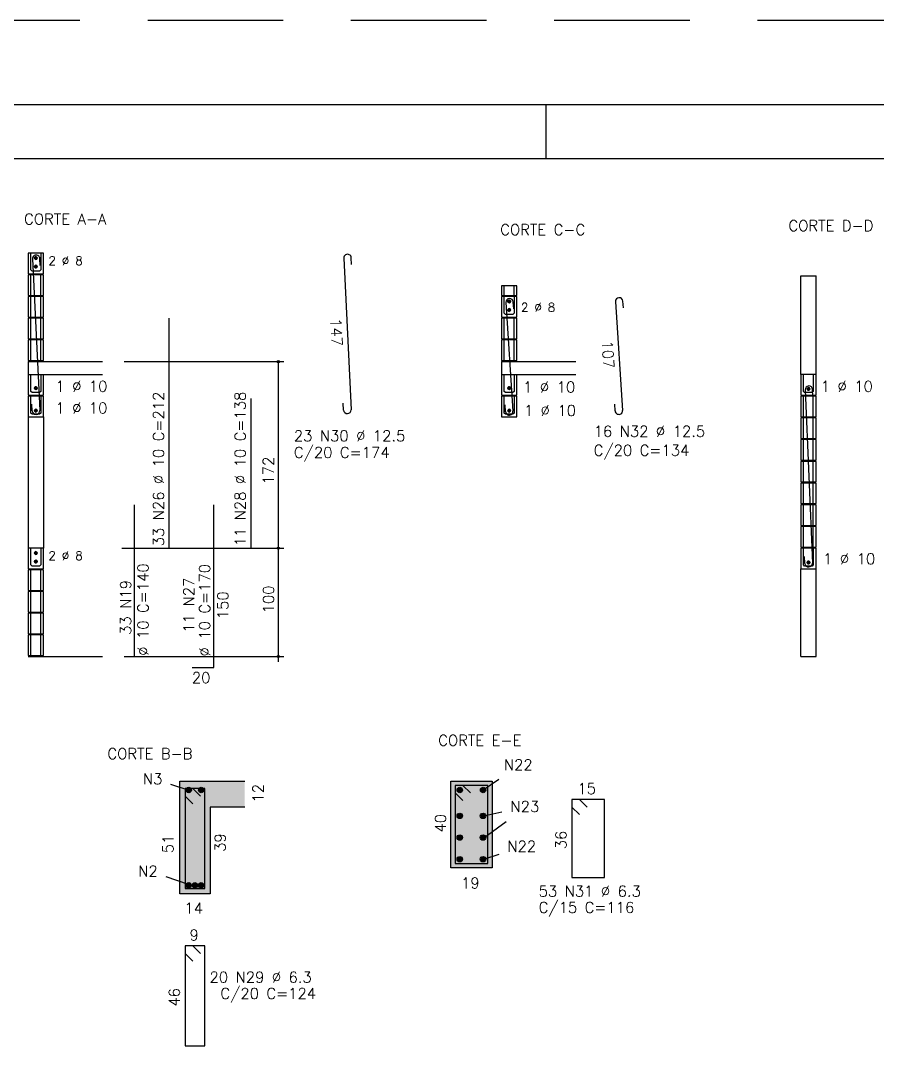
# Model space of a CAD drawing. Extents: x -1 to 122, y -1 to 61.
# Drawn here: x 64.39 to 80.2, y 42.04 to 61.05 of the extents above; entities that cross this region are included whole.
import ezdxf

# ---------------------------------------------------------------- set-up
doc = ezdxf.new("R2010")
doc.units = 0
doc.header["$MEASUREMENT"] = 0
doc.linetypes.add('HIDDEN', pattern=[0.375, 0.25, -0.125])
doc.layers.get('0').update_dxf_attribs({"linetype": 'CONTINUOUS'})
doc.layers.get('Defpoints').update_dxf_attribs({"linetype": 'CONTINUOUS'})
for name, color, linetype in [('ARQ_FOLHA', 7, 'CONTINUOUS'), ('PENA_01', 1, 'CONTINUOUS'), ('PENA_02', 2, 'CONTINUOUS'), ('PENA_03', 3, 'CONTINUOUS'), ('PENA_04', 4, 'CONTINUOUS'), ('PENA_05', 5, 'CONTINUOUS'), ('PENA_10', 253, 'CONTINUOUS')]:
    doc.layers.add(name, color=color, linetype=linetype)
doc.styles.get("Standard").update_dxf_attribs({"font": 'ROMANS.SHX'})

# ---------------------------------------------------------------- blocks, each defined once
blk = doc.blocks.new('FOLHA A1+1 - 1102 X 594')
at = {"layer": 'ARQ_FOLHA', "color": 1}
blk.add_line((-457, 584), (-457, 594), dxfattribs=at)
for points in [[(-1189, 0), (0, 0), (0, 594), (-1189, 594)], [(-1164, 10), (-10, 10), (-10, 584), (-1164, 584)]]:
    blk.add_lwpolyline(points, close=True, dxfattribs=at)
at = {"layer": 'Defpoints', "color": 8, "linetype": 'HIDDEN', "ltscale": 100}
blk.add_lwpolyline([(-1208.5, 609.5), (-1208.5, -15.5), (19.5, -15.5), (19.5, 609.5)], close=True, dxfattribs=at)

msp = doc.modelspace()

# ---------------------------------------------------------------- linework, layer by layer
at = {"layer": 'PENA_01', "linetype": 'Continuous'}
msp.add_line((78.785, 49.322), (79.065, 49.322), dxfattribs=at)
at = {"layer": 'PENA_02', "linetype": 'Continuous'}
for centre, radius in [((69.147, 54.762), 0.02), ((69.147, 54.762), 0.01), ((69.147, 51.322), 0.02), ((69.147, 51.322), 0.01), ((69.147, 49.322), 0.02), ((69.147, 49.322), 0.01)]:
    msp.add_circle(centre, radius, dxfattribs=at)
at = {"layer": 'PENA_03', "linetype": 'Continuous'}
for p, q in [((64.583, 55.982), (64.583, 56.362)), ((64.763, 55.982), (64.763, 56.362)), ((78.785, 54.522), (78.785, 56.342)), ((78.785, 56.342), (79.065, 56.342)), ((79.065, 54.522), (79.065, 56.342)), ((73.315, 55.982), (73.315, 56.162)), ((73.495, 55.982), (73.495, 56.162)), ((64.583, 55.582), (64.583, 55.962)), ((64.763, 55.582), (64.763, 55.962)), ((64.583, 55.182), (64.583, 55.562)), ((64.763, 55.182), (64.763, 55.562)), ((73.315, 55.182), (73.315, 55.562)), ((73.495, 55.182), (73.495, 55.562)), ((64.583, 54.782), (64.583, 55.162)), ((64.763, 54.782), (64.763, 55.162)), ((73.315, 54.782), (73.315, 55.162)), ((73.495, 54.782), (73.495, 55.162)), ((64.533, 54.762), (64.533, 54.142)), ((64.533, 54.762), (65.904, 54.762)), ((66.304, 54.762), (69.247, 54.762)), ((69.147, 49.222), (69.147, 54.762)), ((73.265, 54.762), (73.265, 54.142)), ((73.265, 54.762), (74.636, 54.762)), ((64.533, 54.522), (65.904, 54.522)), ((73.265, 54.522), (74.636, 54.522)), ((78.835, 53.742), (78.835, 54.122)), ((79.015, 53.742), (79.015, 54.122)), ((64.533, 53.742), (64.533, 51.322)), ((64.813, 53.742), (64.813, 51.322)), ((78.835, 53.342), (78.835, 53.722)), ((79.015, 53.342), (79.015, 53.722)), ((78.835, 52.942), (78.835, 53.322)), ((79.015, 52.942), (79.015, 53.322)), ((78.835, 52.542), (78.835, 52.922)), ((79.015, 52.542), (79.015, 52.922)), ((78.835, 52.142), (78.835, 52.522)), ((79.015, 52.142), (79.015, 52.522)), ((78.835, 51.742), (78.835, 52.122)), ((79.015, 51.742), (79.015, 52.122)), ((78.835, 51.342), (78.835, 51.722)), ((79.015, 51.342), (79.015, 51.722)), ((66.262, 51.322), (69.247, 51.322)), ((64.583, 50.542), (64.583, 50.922)), ((64.763, 50.542), (64.763, 50.922)), ((78.785, 49.322), (78.785, 50.942)), ((78.785, 50.942), (79.065, 50.942)), ((79.065, 49.322), (79.065, 50.942)), ((64.583, 50.142), (64.583, 50.522)), ((64.763, 50.142), (64.763, 50.522)), ((64.583, 49.742), (64.583, 50.122)), ((64.763, 49.742), (64.763, 50.122)), ((64.583, 49.342), (64.583, 49.722)), ((64.763, 49.342), (64.763, 49.722)), ((64.533, 49.322), (65.904, 49.322)), ((66.304, 49.322), (69.247, 49.322)), ((67.484, 46.858), (67.166, 46.962)), ((67.328, 44.946), (67.328, 47.026)), ((67.328, 47.026), (68.528, 47.026)), ((72.328, 45.426), (72.328, 47.026)), ((72.328, 47.026), (73.088, 47.026)), ((72.923, 46.863), (73.214, 47.06)), ((73.088, 47.026), (73.088, 45.426)), ((68.528, 46.546), (67.888, 46.546)), ((67.888, 46.546), (67.888, 44.946)), ((72.939, 46.387), (73.266, 46.457)), ((72.936, 45.977), (73.347, 46.277)), ((72.935, 45.584), (73.222, 45.676)), ((67.487, 45.118), (67.077, 45.257)), ((73.088, 45.426), (72.328, 45.426)), ((67.888, 44.946), (67.328, 44.946))]:
    msp.add_line(p, q, dxfattribs=at)
for points in [[(64.533, 56.382), (64.813, 56.382), (64.813, 56.762), (64.533, 56.762), (64.533, 56.382)], [(64.763, 56.762), (64.763, 56.452), (64.743, 56.432), (64.603, 56.432), (64.583, 56.452), (64.583, 56.762)], [(64.698, 56.672), (64.695, 56.682), (64.689, 56.69), (64.68, 56.696), (64.67, 56.697), (64.66, 56.693), (64.652, 56.687), (64.648, 56.677), (64.648, 56.667), (64.652, 56.657), (64.66, 56.65), (64.67, 56.647), (64.68, 56.648), (64.689, 56.653), (64.695, 56.662), (64.698, 56.672)], [(64.698, 56.513), (64.695, 56.523), (64.689, 56.532), (64.68, 56.537), (64.67, 56.538), (64.66, 56.535), (64.652, 56.528), (64.648, 56.518), (64.648, 56.508), (64.652, 56.498), (64.66, 56.491), (64.67, 56.488), (64.68, 56.489), (64.689, 56.495), (64.695, 56.503), (64.698, 56.513)], [(64.533, 55.982), (64.813, 55.982), (64.813, 56.362), (64.533, 56.362), (64.533, 55.982)], [(73.265, 55.982), (73.545, 55.982), (73.545, 56.162), (73.265, 56.162), (73.265, 55.982)], [(64.533, 55.582), (64.813, 55.582), (64.813, 55.962), (64.533, 55.962), (64.533, 55.582)], [(73.265, 55.582), (73.545, 55.582), (73.545, 55.962), (73.265, 55.962), (73.265, 55.582)], [(73.495, 55.962), (73.495, 55.652), (73.475, 55.632), (73.335, 55.632), (73.315, 55.652), (73.315, 55.962)], [(73.429, 55.872), (73.427, 55.882), (73.421, 55.89), (73.412, 55.896), (73.402, 55.897), (73.392, 55.893), (73.384, 55.887), (73.38, 55.877), (73.38, 55.867), (73.384, 55.857), (73.392, 55.85), (73.402, 55.847), (73.412, 55.848), (73.421, 55.853), (73.427, 55.862), (73.429, 55.872)], [(73.429, 55.713), (73.427, 55.723), (73.421, 55.732), (73.412, 55.737), (73.402, 55.738), (73.392, 55.735), (73.384, 55.728), (73.38, 55.718), (73.38, 55.708), (73.384, 55.698), (73.392, 55.691), (73.402, 55.688), (73.412, 55.689), (73.421, 55.695), (73.427, 55.703), (73.429, 55.713)], [(64.533, 55.182), (64.813, 55.182), (64.813, 55.562), (64.533, 55.562), (64.533, 55.182)], [(73.265, 55.182), (73.545, 55.182), (73.545, 55.562), (73.265, 55.562), (73.265, 55.182)], [(64.533, 54.782), (64.813, 54.782), (64.813, 55.162), (64.533, 55.162), (64.533, 54.782)], [(73.265, 54.782), (73.545, 54.782), (73.545, 55.162), (73.265, 55.162), (73.265, 54.782)], [(64.533, 54.142), (64.813, 54.142), (64.813, 54.522)], [(64.763, 54.522), (64.763, 54.212), (64.743, 54.192), (64.603, 54.192), (64.583, 54.212), (64.583, 54.522)], [(73.265, 54.142), (73.545, 54.142), (73.545, 54.522)], [(73.495, 54.522), (73.495, 54.212), (73.475, 54.192), (73.335, 54.192), (73.315, 54.212), (73.315, 54.522)], [(78.785, 54.142), (79.065, 54.142), (79.065, 54.522), (78.785, 54.522), (78.785, 54.142)], [(79.015, 54.522), (79.015, 54.212), (78.995, 54.192), (78.855, 54.192), (78.835, 54.212), (78.835, 54.522)], [(64.698, 54.273), (64.695, 54.283), (64.689, 54.292), (64.68, 54.297), (64.67, 54.298), (64.66, 54.295), (64.652, 54.288), (64.648, 54.278), (64.648, 54.268), (64.652, 54.258), (64.66, 54.251), (64.67, 54.248), (64.68, 54.249), (64.689, 54.255), (64.695, 54.263), (64.698, 54.273)], [(73.429, 54.273), (73.427, 54.283), (73.421, 54.292), (73.412, 54.297), (73.402, 54.298), (73.392, 54.295), (73.384, 54.288), (73.38, 54.278), (73.38, 54.268), (73.384, 54.258), (73.392, 54.251), (73.402, 54.248), (73.412, 54.249), (73.421, 54.255), (73.427, 54.263), (73.429, 54.273)], [(78.952, 54.257), (78.95, 54.267), (78.944, 54.276), (78.935, 54.281), (78.924, 54.282), (78.914, 54.279), (78.907, 54.272), (78.902, 54.262), (78.902, 54.252), (78.907, 54.242), (78.914, 54.235), (78.924, 54.232), (78.935, 54.233), (78.944, 54.239), (78.95, 54.247), (78.952, 54.257)], [(64.533, 53.742), (64.813, 53.742), (64.813, 54.122), (64.533, 54.122), (64.533, 53.742)], [(64.763, 54.122), (64.763, 53.812), (64.743, 53.792), (64.603, 53.792), (64.583, 53.812), (64.583, 54.122)], [(73.265, 53.742), (73.545, 53.742), (73.545, 54.122), (73.265, 54.122), (73.265, 53.742)], [(73.495, 54.122), (73.495, 53.812), (73.475, 53.792), (73.335, 53.792), (73.315, 53.812), (73.315, 54.122)], [(78.785, 53.742), (79.065, 53.742), (79.065, 54.122), (78.785, 54.122), (78.785, 53.742)], [(64.7, 53.857), (64.697, 53.867), (64.691, 53.876), (64.682, 53.881), (64.672, 53.882), (64.662, 53.879), (64.654, 53.872), (64.65, 53.862), (64.65, 53.852), (64.654, 53.842), (64.662, 53.835), (64.672, 53.832), (64.682, 53.833), (64.691, 53.839), (64.697, 53.847), (64.7, 53.857)], [(73.432, 53.857), (73.429, 53.867), (73.423, 53.876), (73.414, 53.881), (73.404, 53.882), (73.394, 53.879), (73.386, 53.872), (73.382, 53.862), (73.382, 53.852), (73.386, 53.842), (73.394, 53.835), (73.404, 53.832), (73.414, 53.833), (73.423, 53.839), (73.429, 53.847), (73.432, 53.857)], [(78.785, 53.342), (79.065, 53.342), (79.065, 53.722), (78.785, 53.722), (78.785, 53.342)], [(78.785, 52.942), (79.065, 52.942), (79.065, 53.322), (78.785, 53.322), (78.785, 52.942)], [(78.785, 52.542), (79.065, 52.542), (79.065, 52.922), (78.785, 52.922), (78.785, 52.542)], [(78.785, 52.142), (79.065, 52.142), (79.065, 52.522), (78.785, 52.522), (78.785, 52.142)], [(78.785, 51.742), (79.065, 51.742), (79.065, 52.122), (78.785, 52.122), (78.785, 51.742)], [(78.785, 51.342), (79.065, 51.342), (79.065, 51.722), (78.785, 51.722), (78.785, 51.342)], [(64.533, 50.942), (64.813, 50.942), (64.813, 51.322), (64.533, 51.322), (64.533, 50.942)], [(64.763, 51.322), (64.763, 51.012), (64.743, 50.992), (64.603, 50.992), (64.583, 51.012), (64.583, 51.322)], [(64.698, 51.232), (64.695, 51.242), (64.689, 51.25), (64.68, 51.256), (64.67, 51.257), (64.66, 51.253), (64.652, 51.247), (64.648, 51.237), (64.648, 51.227), (64.652, 51.217), (64.66, 51.21), (64.67, 51.207), (64.68, 51.208), (64.689, 51.213), (64.695, 51.222), (64.698, 51.232)], [(78.785, 50.942), (79.065, 50.942), (79.065, 51.322), (78.785, 51.322), (78.785, 50.942)], [(79.015, 51.322), (79.015, 51.012), (78.995, 50.992), (78.855, 50.992), (78.835, 51.012), (78.835, 51.322)], [(64.698, 51.073), (64.695, 51.083), (64.689, 51.092), (64.68, 51.097), (64.67, 51.098), (64.66, 51.095), (64.652, 51.088), (64.648, 51.078), (64.648, 51.068), (64.652, 51.058), (64.66, 51.051), (64.67, 51.048), (64.68, 51.049), (64.689, 51.055), (64.695, 51.063), (64.698, 51.073)], [(78.952, 51.057), (78.95, 51.067), (78.944, 51.076), (78.935, 51.081), (78.924, 51.082), (78.914, 51.079), (78.907, 51.072), (78.902, 51.062), (78.902, 51.052), (78.907, 51.042), (78.914, 51.035), (78.924, 51.032), (78.935, 51.033), (78.944, 51.039), (78.95, 51.047), (78.952, 51.057)], [(64.533, 50.542), (64.813, 50.542), (64.813, 50.922), (64.533, 50.922), (64.533, 50.542)], [(64.533, 50.142), (64.813, 50.142), (64.813, 50.522), (64.533, 50.522), (64.533, 50.142)], [(64.533, 49.742), (64.813, 49.742), (64.813, 50.122), (64.533, 50.122), (64.533, 49.742)], [(64.533, 49.342), (64.813, 49.342), (64.813, 49.722), (64.533, 49.722), (64.533, 49.342)]]:
    msp.add_lwpolyline(points, dxfattribs=at)
for centre, radius in [((64.673, 56.672), 0.025), ((64.673, 56.513), 0.025), ((73.404, 55.872), 0.025), ((73.404, 55.713), 0.025), ((64.673, 54.273), 0.025), ((73.404, 54.273), 0.025), ((78.927, 54.257), 0.025), ((64.675, 53.857), 0.025), ((73.407, 53.857), 0.025), ((64.673, 51.232), 0.025), ((64.673, 51.073), 0.025), ((78.927, 51.057), 0.025), ((67.493, 46.86), 0.05), ((67.723, 46.86), 0.05), ((72.493, 46.86), 0.05), ((72.923, 46.86), 0.05), ((72.493, 46.384), 0.05), ((72.922, 46.384), 0.05), ((72.493, 45.984), 0.05), ((72.922, 45.984), 0.05), ((72.493, 45.584), 0.05), ((72.922, 45.584), 0.05), ((67.493, 45.104), 0.05), ((67.607, 45.104), 0.05), ((67.722, 45.104), 0.05)]:
    msp.add_circle(centre, radius, dxfattribs=at)
for points in [[(64.698, 56.672), (64.652, 56.687), (64.648, 56.677)], [(64.698, 56.672), (64.648, 56.677), (64.648, 56.667)], [(64.698, 56.672), (64.648, 56.667), (64.652, 56.657)], [(64.698, 56.672), (64.66, 56.693), (64.649, 56.68)], [(64.698, 56.672), (64.649, 56.68), (64.649, 56.663)], [(64.698, 56.672), (64.649, 56.663), (64.66, 56.65)], [(64.698, 56.672), (64.66, 56.693), (64.652, 56.687)], [(64.698, 56.672), (64.652, 56.657), (64.66, 56.65)], [(64.698, 56.672), (64.67, 56.697), (64.66, 56.693)], [(64.698, 56.672), (64.677, 56.696), (64.66, 56.693)], [(64.698, 56.672), (64.66, 56.65), (64.677, 56.647)], [(64.698, 56.672), (64.66, 56.65), (64.67, 56.647)], [(64.698, 56.672), (64.68, 56.696), (64.67, 56.697)], [(64.698, 56.672), (64.67, 56.647), (64.68, 56.648)], [(64.698, 56.672), (64.692, 56.688), (64.677, 56.696)], [(64.698, 56.672), (64.677, 56.647), (64.692, 56.656)], [(64.698, 56.672), (64.689, 56.69), (64.68, 56.696)], [(64.698, 56.672), (64.68, 56.648), (64.689, 56.653)], [(64.698, 56.672), (64.695, 56.682), (64.689, 56.69)], [(64.698, 56.672), (64.689, 56.653), (64.695, 56.662)], [(64.698, 56.672), (64.692, 56.656), (64.698, 56.672)], [(64.698, 56.672), (64.695, 56.662), (64.698, 56.672)], [(64.698, 56.513), (64.652, 56.528), (64.648, 56.518)], [(64.698, 56.513), (64.648, 56.518), (64.648, 56.508)], [(64.698, 56.513), (64.648, 56.508), (64.652, 56.498)], [(64.698, 56.513), (64.66, 56.535), (64.649, 56.522)], [(64.698, 56.513), (64.649, 56.522), (64.649, 56.505)], [(64.698, 56.513), (64.649, 56.505), (64.66, 56.491)], [(64.698, 56.513), (64.66, 56.535), (64.652, 56.528)], [(64.698, 56.513), (64.652, 56.498), (64.66, 56.491)], [(64.698, 56.513), (64.677, 56.538), (64.66, 56.535)], [(64.698, 56.513), (64.67, 56.538), (64.66, 56.535)], [(64.698, 56.513), (64.66, 56.491), (64.677, 56.488)], [(64.698, 56.513), (64.66, 56.491), (64.67, 56.488)], [(64.698, 56.513), (64.68, 56.537), (64.67, 56.538)], [(64.698, 56.513), (64.67, 56.488), (64.68, 56.489)], [(64.698, 56.513), (64.692, 56.529), (64.677, 56.538)], [(64.698, 56.513), (64.677, 56.488), (64.692, 56.497)], [(64.698, 56.513), (64.689, 56.532), (64.68, 56.537)], [(64.698, 56.513), (64.68, 56.489), (64.689, 56.495)], [(64.698, 56.513), (64.695, 56.523), (64.689, 56.532)], [(64.698, 56.513), (64.689, 56.495), (64.695, 56.503)], [(64.698, 56.513), (64.692, 56.497), (64.698, 56.513)], [(64.698, 56.513), (64.695, 56.503), (64.698, 56.513)], [(73.429, 55.872), (73.392, 55.893), (73.381, 55.88)], [(73.429, 55.872), (73.392, 55.893), (73.384, 55.887)], [(73.429, 55.872), (73.402, 55.897), (73.392, 55.893)], [(73.429, 55.872), (73.409, 55.896), (73.392, 55.893)], [(73.429, 55.872), (73.412, 55.896), (73.402, 55.897)], [(73.429, 55.872), (73.424, 55.888), (73.409, 55.896)], [(73.429, 55.872), (73.421, 55.89), (73.412, 55.896)], [(73.429, 55.872), (73.427, 55.882), (73.421, 55.89)], [(73.429, 55.872), (73.384, 55.887), (73.38, 55.877)], [(73.429, 55.872), (73.38, 55.877), (73.38, 55.867)], [(73.429, 55.872), (73.38, 55.867), (73.384, 55.857)], [(73.429, 55.713), (73.384, 55.728), (73.38, 55.718)], [(73.429, 55.713), (73.38, 55.718), (73.38, 55.708)], [(73.429, 55.713), (73.38, 55.708), (73.384, 55.698)], [(73.429, 55.872), (73.381, 55.88), (73.381, 55.863)], [(73.429, 55.872), (73.381, 55.863), (73.392, 55.85)], [(73.429, 55.713), (73.392, 55.735), (73.381, 55.722)], [(73.429, 55.713), (73.381, 55.722), (73.381, 55.705)], [(73.429, 55.713), (73.381, 55.705), (73.392, 55.691)], [(73.429, 55.872), (73.384, 55.857), (73.392, 55.85)], [(73.429, 55.713), (73.392, 55.735), (73.384, 55.728)], [(73.429, 55.713), (73.384, 55.698), (73.392, 55.691)], [(73.429, 55.872), (73.392, 55.85), (73.409, 55.847)], [(73.429, 55.872), (73.392, 55.85), (73.402, 55.847)], [(73.429, 55.713), (73.409, 55.738), (73.392, 55.735)], [(73.429, 55.713), (73.402, 55.738), (73.392, 55.735)], [(73.429, 55.713), (73.392, 55.691), (73.409, 55.688)], [(73.429, 55.713), (73.392, 55.691), (73.402, 55.688)], [(73.429, 55.872), (73.402, 55.847), (73.412, 55.848)], [(73.429, 55.713), (73.412, 55.737), (73.402, 55.738)], [(73.429, 55.713), (73.402, 55.688), (73.412, 55.689)], [(73.429, 55.872), (73.409, 55.847), (73.424, 55.856)], [(73.429, 55.713), (73.424, 55.729), (73.409, 55.738)], [(73.429, 55.713), (73.409, 55.688), (73.424, 55.697)], [(73.429, 55.872), (73.412, 55.848), (73.421, 55.853)], [(73.429, 55.713), (73.421, 55.732), (73.412, 55.737)], [(73.429, 55.713), (73.412, 55.689), (73.421, 55.695)], [(73.429, 55.872), (73.421, 55.853), (73.427, 55.862)], [(73.429, 55.713), (73.427, 55.723), (73.421, 55.732)], [(73.429, 55.713), (73.421, 55.695), (73.427, 55.703)], [(73.429, 55.872), (73.424, 55.856), (73.429, 55.872)], [(73.429, 55.713), (73.424, 55.697), (73.429, 55.713)], [(73.429, 55.872), (73.427, 55.862), (73.429, 55.872)], [(73.429, 55.713), (73.427, 55.703), (73.429, 55.713)], [(64.698, 54.273), (64.652, 54.288), (64.648, 54.278)], [(64.698, 54.273), (64.648, 54.278), (64.648, 54.268)], [(64.698, 54.273), (64.648, 54.268), (64.652, 54.258)], [(64.698, 54.273), (64.66, 54.295), (64.649, 54.282)], [(64.698, 54.273), (64.649, 54.282), (64.649, 54.265)], [(64.698, 54.273), (64.649, 54.265), (64.66, 54.251)], [(64.698, 54.273), (64.66, 54.295), (64.652, 54.288)], [(64.698, 54.273), (64.652, 54.258), (64.66, 54.251)], [(64.698, 54.273), (64.677, 54.298), (64.66, 54.295)], [(64.698, 54.273), (64.67, 54.298), (64.66, 54.295)], [(64.698, 54.273), (64.66, 54.251), (64.677, 54.248)], [(64.698, 54.273), (64.66, 54.251), (64.67, 54.248)], [(64.698, 54.273), (64.68, 54.297), (64.67, 54.298)], [(64.698, 54.273), (64.67, 54.248), (64.68, 54.249)], [(64.698, 54.273), (64.692, 54.289), (64.677, 54.298)], [(64.698, 54.273), (64.677, 54.248), (64.692, 54.257)], [(64.698, 54.273), (64.689, 54.292), (64.68, 54.297)], [(64.698, 54.273), (64.68, 54.249), (64.689, 54.255)], [(64.698, 54.273), (64.695, 54.283), (64.689, 54.292)], [(64.698, 54.273), (64.689, 54.255), (64.695, 54.263)], [(64.698, 54.273), (64.692, 54.257), (64.698, 54.273)], [(64.698, 54.273), (64.695, 54.263), (64.698, 54.273)], [(73.429, 54.273), (73.384, 54.288), (73.38, 54.278)], [(73.429, 54.273), (73.38, 54.278), (73.38, 54.268)], [(73.429, 54.273), (73.38, 54.268), (73.384, 54.258)], [(73.429, 54.273), (73.392, 54.295), (73.381, 54.282)], [(73.429, 54.273), (73.381, 54.282), (73.381, 54.265)], [(73.429, 54.273), (73.381, 54.265), (73.392, 54.251)], [(73.429, 54.273), (73.392, 54.295), (73.384, 54.288)], [(73.429, 54.273), (73.384, 54.258), (73.392, 54.251)], [(73.429, 54.273), (73.409, 54.298), (73.392, 54.295)], [(73.429, 54.273), (73.402, 54.298), (73.392, 54.295)], [(73.429, 54.273), (73.392, 54.251), (73.409, 54.248)], [(73.429, 54.273), (73.392, 54.251), (73.402, 54.248)], [(73.429, 54.273), (73.412, 54.297), (73.402, 54.298)], [(73.429, 54.273), (73.402, 54.248), (73.412, 54.249)], [(73.429, 54.273), (73.424, 54.289), (73.409, 54.298)], [(73.429, 54.273), (73.409, 54.248), (73.424, 54.257)], [(73.429, 54.273), (73.421, 54.292), (73.412, 54.297)], [(73.429, 54.273), (73.412, 54.249), (73.421, 54.255)], [(73.429, 54.273), (73.427, 54.283), (73.421, 54.292)], [(73.429, 54.273), (73.421, 54.255), (73.427, 54.263)], [(73.429, 54.273), (73.424, 54.257), (73.429, 54.273)], [(73.429, 54.273), (73.427, 54.263), (73.429, 54.273)], [(78.952, 54.257), (78.907, 54.272), (78.902, 54.262)], [(78.952, 54.257), (78.902, 54.262), (78.902, 54.252)], [(78.952, 54.257), (78.902, 54.252), (78.907, 54.242)], [(78.952, 54.257), (78.914, 54.279), (78.903, 54.266)], [(78.952, 54.257), (78.903, 54.266), (78.903, 54.249)], [(78.952, 54.257), (78.903, 54.249), (78.914, 54.235)], [(78.952, 54.257), (78.914, 54.279), (78.907, 54.272)], [(78.952, 54.257), (78.907, 54.242), (78.914, 54.235)], [(78.952, 54.257), (78.931, 54.282), (78.914, 54.279)], [(78.952, 54.257), (78.924, 54.282), (78.914, 54.279)], [(78.952, 54.257), (78.914, 54.235), (78.931, 54.232)], [(78.952, 54.257), (78.914, 54.235), (78.924, 54.232)], [(78.952, 54.257), (78.935, 54.281), (78.924, 54.282)], [(78.952, 54.257), (78.924, 54.232), (78.935, 54.233)], [(78.952, 54.257), (78.946, 54.273), (78.931, 54.282)], [(78.952, 54.257), (78.931, 54.232), (78.946, 54.241)], [(78.952, 54.257), (78.944, 54.276), (78.935, 54.281)], [(78.952, 54.257), (78.935, 54.233), (78.944, 54.239)], [(78.952, 54.257), (78.95, 54.267), (78.944, 54.276)], [(78.952, 54.257), (78.944, 54.239), (78.95, 54.247)], [(78.952, 54.257), (78.946, 54.241), (78.952, 54.257)], [(78.952, 54.257), (78.95, 54.247), (78.952, 54.257)], [(64.7, 53.857), (64.654, 53.872), (64.65, 53.862)], [(64.7, 53.857), (64.65, 53.862), (64.65, 53.852)], [(64.7, 53.857), (64.65, 53.852), (64.654, 53.842)], [(64.7, 53.857), (64.662, 53.879), (64.651, 53.866)], [(64.7, 53.857), (64.651, 53.866), (64.651, 53.849)], [(64.7, 53.857), (64.651, 53.849), (64.662, 53.835)], [(64.7, 53.857), (64.662, 53.879), (64.654, 53.872)], [(64.7, 53.857), (64.654, 53.842), (64.662, 53.835)], [(64.7, 53.857), (64.679, 53.882), (64.662, 53.879)], [(64.7, 53.857), (64.672, 53.882), (64.662, 53.879)], [(64.7, 53.857), (64.662, 53.835), (64.679, 53.832)], [(64.7, 53.857), (64.662, 53.835), (64.672, 53.832)], [(64.7, 53.857), (64.682, 53.881), (64.672, 53.882)], [(64.7, 53.857), (64.672, 53.832), (64.682, 53.833)], [(64.7, 53.857), (64.694, 53.873), (64.679, 53.882)], [(64.7, 53.857), (64.679, 53.832), (64.694, 53.841)], [(64.7, 53.857), (64.691, 53.876), (64.682, 53.881)], [(64.7, 53.857), (64.682, 53.833), (64.691, 53.839)], [(64.7, 53.857), (64.697, 53.867), (64.691, 53.876)], [(64.7, 53.857), (64.691, 53.839), (64.697, 53.847)], [(64.7, 53.857), (64.694, 53.841), (64.7, 53.857)], [(64.7, 53.857), (64.697, 53.847), (64.7, 53.857)], [(73.432, 53.857), (73.386, 53.872), (73.382, 53.862)], [(73.432, 53.857), (73.382, 53.862), (73.382, 53.852)], [(73.432, 53.857), (73.382, 53.852), (73.386, 53.842)], [(73.432, 53.857), (73.394, 53.879), (73.383, 53.866)], [(73.432, 53.857), (73.383, 53.866), (73.383, 53.849)], [(73.432, 53.857), (73.383, 53.849), (73.394, 53.835)], [(73.432, 53.857), (73.394, 53.879), (73.386, 53.872)], [(73.432, 53.857), (73.386, 53.842), (73.394, 53.835)], [(73.432, 53.857), (73.411, 53.882), (73.394, 53.879)], [(73.432, 53.857), (73.404, 53.882), (73.394, 53.879)], [(73.432, 53.857), (73.394, 53.835), (73.411, 53.832)], [(73.432, 53.857), (73.394, 53.835), (73.404, 53.832)], [(73.432, 53.857), (73.414, 53.881), (73.404, 53.882)], [(73.432, 53.857), (73.404, 53.832), (73.414, 53.833)], [(73.432, 53.857), (73.426, 53.873), (73.411, 53.882)], [(73.432, 53.857), (73.411, 53.832), (73.426, 53.841)], [(73.432, 53.857), (73.423, 53.876), (73.414, 53.881)], [(73.432, 53.857), (73.414, 53.833), (73.423, 53.839)], [(73.432, 53.857), (73.429, 53.867), (73.423, 53.876)], [(73.432, 53.857), (73.423, 53.839), (73.429, 53.847)], [(73.432, 53.857), (73.426, 53.841), (73.432, 53.857)], [(73.432, 53.857), (73.429, 53.847), (73.432, 53.857)], [(64.698, 51.232), (64.652, 51.247), (64.648, 51.237)], [(64.698, 51.232), (64.648, 51.237), (64.648, 51.227)], [(64.698, 51.232), (64.648, 51.227), (64.652, 51.217)], [(64.698, 51.232), (64.66, 51.253), (64.649, 51.24)], [(64.698, 51.232), (64.649, 51.24), (64.649, 51.223)], [(64.698, 51.232), (64.649, 51.223), (64.66, 51.21)], [(64.698, 51.232), (64.66, 51.253), (64.652, 51.247)], [(64.698, 51.232), (64.652, 51.217), (64.66, 51.21)], [(64.698, 51.232), (64.67, 51.257), (64.66, 51.253)], [(64.698, 51.232), (64.677, 51.256), (64.66, 51.253)], [(64.698, 51.232), (64.66, 51.21), (64.677, 51.207)], [(64.698, 51.232), (64.66, 51.21), (64.67, 51.207)], [(64.698, 51.232), (64.68, 51.256), (64.67, 51.257)], [(64.698, 51.232), (64.67, 51.207), (64.68, 51.208)], [(64.698, 51.232), (64.692, 51.248), (64.677, 51.256)], [(64.698, 51.232), (64.677, 51.207), (64.692, 51.216)], [(64.698, 51.232), (64.689, 51.25), (64.68, 51.256)], [(64.698, 51.232), (64.68, 51.208), (64.689, 51.213)], [(64.698, 51.232), (64.695, 51.242), (64.689, 51.25)], [(64.698, 51.232), (64.689, 51.213), (64.695, 51.222)], [(64.698, 51.232), (64.692, 51.216), (64.698, 51.232)], [(64.698, 51.232), (64.695, 51.222), (64.698, 51.232)], [(64.698, 51.073), (64.652, 51.088), (64.648, 51.078)], [(64.698, 51.073), (64.648, 51.078), (64.648, 51.068)], [(64.698, 51.073), (64.648, 51.068), (64.652, 51.058)], [(64.698, 51.073), (64.66, 51.095), (64.649, 51.082)], [(64.698, 51.073), (64.649, 51.082), (64.649, 51.065)], [(64.698, 51.073), (64.649, 51.065), (64.66, 51.051)], [(64.698, 51.073), (64.66, 51.095), (64.652, 51.088)], [(64.698, 51.073), (64.652, 51.058), (64.66, 51.051)], [(64.698, 51.073), (64.677, 51.098), (64.66, 51.095)], [(64.698, 51.073), (64.67, 51.098), (64.66, 51.095)], [(64.698, 51.073), (64.66, 51.051), (64.677, 51.048)], [(64.698, 51.073), (64.66, 51.051), (64.67, 51.048)], [(64.698, 51.073), (64.68, 51.097), (64.67, 51.098)], [(64.698, 51.073), (64.67, 51.048), (64.68, 51.049)], [(64.698, 51.073), (64.692, 51.089), (64.677, 51.098)], [(64.698, 51.073), (64.677, 51.048), (64.692, 51.057)], [(64.698, 51.073), (64.689, 51.092), (64.68, 51.097)], [(64.698, 51.073), (64.68, 51.049), (64.689, 51.055)], [(64.698, 51.073), (64.695, 51.083), (64.689, 51.092)], [(64.698, 51.073), (64.689, 51.055), (64.695, 51.063)], [(64.698, 51.073), (64.692, 51.057), (64.698, 51.073)], [(64.698, 51.073), (64.695, 51.063), (64.698, 51.073)], [(78.952, 51.057), (78.907, 51.072), (78.902, 51.062)], [(78.952, 51.057), (78.902, 51.062), (78.902, 51.052)], [(78.952, 51.057), (78.902, 51.052), (78.907, 51.042)], [(78.952, 51.057), (78.914, 51.079), (78.903, 51.066)], [(78.952, 51.057), (78.903, 51.066), (78.903, 51.049)], [(78.952, 51.057), (78.903, 51.049), (78.914, 51.035)], [(78.952, 51.057), (78.914, 51.079), (78.907, 51.072)], [(78.952, 51.057), (78.907, 51.042), (78.914, 51.035)], [(78.952, 51.057), (78.931, 51.082), (78.914, 51.079)], [(78.952, 51.057), (78.924, 51.082), (78.914, 51.079)], [(78.952, 51.057), (78.914, 51.035), (78.931, 51.032)], [(78.952, 51.057), (78.914, 51.035), (78.924, 51.032)], [(78.952, 51.057), (78.935, 51.081), (78.924, 51.082)], [(78.952, 51.057), (78.924, 51.032), (78.935, 51.033)], [(78.952, 51.057), (78.946, 51.073), (78.931, 51.082)], [(78.952, 51.057), (78.931, 51.032), (78.946, 51.041)], [(78.952, 51.057), (78.944, 51.076), (78.935, 51.081)], [(78.952, 51.057), (78.935, 51.033), (78.944, 51.039)], [(78.952, 51.057), (78.95, 51.067), (78.944, 51.076)], [(78.952, 51.057), (78.944, 51.039), (78.95, 51.047)], [(78.952, 51.057), (78.946, 51.041), (78.952, 51.057)], [(78.952, 51.057), (78.95, 51.047), (78.952, 51.057)], [(67.543, 46.86), (67.468, 46.903), (67.446, 46.877)], [(67.543, 46.86), (67.446, 46.877), (67.446, 46.843)], [(67.543, 46.86), (67.446, 46.843), (67.468, 46.817)], [(67.543, 46.86), (67.501, 46.909), (67.468, 46.903)], [(67.543, 46.86), (67.468, 46.817), (67.501, 46.811)], [(67.543, 46.86), (67.531, 46.892), (67.501, 46.909)], [(67.543, 46.86), (67.501, 46.811), (67.531, 46.828)], [(67.543, 46.86), (67.531, 46.828), (67.543, 46.86)], [(67.773, 46.86), (67.698, 46.903), (67.676, 46.877)], [(67.773, 46.86), (67.676, 46.877), (67.676, 46.843)], [(67.773, 46.86), (67.676, 46.843), (67.698, 46.817)], [(67.773, 46.86), (67.731, 46.909), (67.698, 46.903)], [(67.773, 46.86), (67.698, 46.817), (67.731, 46.811)], [(67.773, 46.86), (67.761, 46.892), (67.731, 46.909)], [(67.773, 46.86), (67.731, 46.811), (67.761, 46.828)], [(67.773, 46.86), (67.761, 46.828), (67.773, 46.86)], [(72.543, 46.86), (72.468, 46.903), (72.446, 46.877)], [(72.543, 46.86), (72.446, 46.877), (72.446, 46.843)], [(72.543, 46.86), (72.446, 46.843), (72.468, 46.817)], [(72.543, 46.86), (72.501, 46.909), (72.468, 46.903)], [(72.543, 46.86), (72.468, 46.817), (72.501, 46.811)], [(72.543, 46.86), (72.531, 46.892), (72.501, 46.909)], [(72.543, 46.86), (72.501, 46.811), (72.531, 46.828)], [(72.543, 46.86), (72.531, 46.828), (72.543, 46.86)], [(72.973, 46.86), (72.898, 46.903), (72.876, 46.877)], [(72.973, 46.86), (72.876, 46.877), (72.876, 46.843)], [(72.973, 46.86), (72.876, 46.843), (72.898, 46.817)], [(72.973, 46.86), (72.931, 46.909), (72.898, 46.903)], [(72.973, 46.86), (72.898, 46.817), (72.931, 46.811)], [(72.973, 46.86), (72.961, 46.892), (72.931, 46.909)], [(72.973, 46.86), (72.931, 46.811), (72.961, 46.828)], [(72.973, 46.86), (72.961, 46.828), (72.973, 46.86)], [(72.543, 46.384), (72.468, 46.427), (72.446, 46.401)], [(72.543, 46.384), (72.446, 46.401), (72.446, 46.367)], [(72.543, 46.384), (72.501, 46.433), (72.468, 46.427)], [(72.543, 46.384), (72.531, 46.416), (72.501, 46.433)], [(72.972, 46.384), (72.897, 46.427), (72.875, 46.401)], [(72.972, 46.384), (72.875, 46.401), (72.875, 46.367)], [(72.972, 46.384), (72.93, 46.433), (72.897, 46.427)], [(72.972, 46.384), (72.96, 46.416), (72.93, 46.433)], [(72.543, 46.384), (72.446, 46.367), (72.468, 46.341)], [(72.543, 46.384), (72.468, 46.341), (72.501, 46.335)], [(72.543, 46.384), (72.501, 46.335), (72.531, 46.352)], [(72.543, 46.384), (72.531, 46.352), (72.543, 46.384)], [(72.972, 46.384), (72.875, 46.367), (72.897, 46.341)], [(72.972, 46.384), (72.897, 46.341), (72.93, 46.335)], [(72.972, 46.384), (72.93, 46.335), (72.96, 46.352)], [(72.972, 46.384), (72.96, 46.352), (72.972, 46.384)], [(72.543, 45.984), (72.468, 46.027), (72.446, 46.001)], [(72.543, 45.984), (72.501, 46.033), (72.468, 46.027)], [(72.543, 45.984), (72.531, 46.016), (72.501, 46.033)], [(72.972, 45.984), (72.897, 46.027), (72.875, 46.001)], [(72.972, 45.984), (72.93, 46.033), (72.897, 46.027)], [(72.972, 45.984), (72.96, 46.016), (72.93, 46.033)], [(72.543, 45.984), (72.446, 46.001), (72.446, 45.967)], [(72.543, 45.984), (72.446, 45.967), (72.468, 45.941)], [(72.543, 45.984), (72.468, 45.941), (72.501, 45.935)], [(72.543, 45.984), (72.501, 45.935), (72.531, 45.952)], [(72.543, 45.984), (72.531, 45.952), (72.543, 45.984)], [(72.972, 45.984), (72.875, 46.001), (72.875, 45.967)], [(72.972, 45.984), (72.875, 45.967), (72.897, 45.941)], [(72.972, 45.984), (72.897, 45.941), (72.93, 45.935)], [(72.972, 45.984), (72.93, 45.935), (72.96, 45.952)], [(72.972, 45.984), (72.96, 45.952), (72.972, 45.984)], [(72.543, 45.584), (72.468, 45.627), (72.446, 45.601)], [(72.543, 45.584), (72.501, 45.633), (72.468, 45.627)], [(72.543, 45.584), (72.531, 45.616), (72.501, 45.633)], [(72.972, 45.584), (72.897, 45.627), (72.875, 45.601)], [(72.972, 45.584), (72.93, 45.633), (72.897, 45.627)], [(72.972, 45.584), (72.96, 45.616), (72.93, 45.633)], [(72.543, 45.584), (72.446, 45.601), (72.446, 45.567)], [(72.543, 45.584), (72.446, 45.567), (72.468, 45.541)], [(72.543, 45.584), (72.468, 45.541), (72.501, 45.535)], [(72.543, 45.584), (72.501, 45.535), (72.531, 45.552)], [(72.543, 45.584), (72.531, 45.552), (72.543, 45.584)], [(72.972, 45.584), (72.875, 45.601), (72.875, 45.567)], [(72.972, 45.584), (72.875, 45.567), (72.897, 45.541)], [(72.972, 45.584), (72.897, 45.541), (72.93, 45.535)], [(72.972, 45.584), (72.93, 45.535), (72.96, 45.552)], [(72.972, 45.584), (72.96, 45.552), (72.972, 45.584)], [(67.543, 45.104), (67.468, 45.147), (67.446, 45.121)], [(67.543, 45.104), (67.446, 45.121), (67.446, 45.087)], [(67.543, 45.104), (67.446, 45.087), (67.468, 45.061)], [(67.543, 45.104), (67.501, 45.153), (67.468, 45.147)], [(67.543, 45.104), (67.468, 45.061), (67.501, 45.055)], [(67.543, 45.104), (67.531, 45.136), (67.501, 45.153)], [(67.543, 45.104), (67.501, 45.055), (67.531, 45.072)], [(67.543, 45.104), (67.531, 45.072), (67.543, 45.104)], [(67.657, 45.104), (67.582, 45.147), (67.56, 45.121)], [(67.657, 45.104), (67.56, 45.121), (67.56, 45.087)], [(67.657, 45.104), (67.56, 45.087), (67.582, 45.061)], [(67.657, 45.104), (67.616, 45.153), (67.582, 45.147)], [(67.657, 45.104), (67.582, 45.061), (67.616, 45.055)], [(67.657, 45.104), (67.645, 45.136), (67.616, 45.153)], [(67.657, 45.104), (67.616, 45.055), (67.645, 45.072)], [(67.657, 45.104), (67.645, 45.072), (67.657, 45.104)], [(67.772, 45.104), (67.697, 45.147), (67.675, 45.121)], [(67.772, 45.104), (67.675, 45.121), (67.675, 45.087)], [(67.772, 45.104), (67.675, 45.087), (67.697, 45.061)], [(67.772, 45.104), (67.73, 45.153), (67.697, 45.147)], [(67.772, 45.104), (67.697, 45.061), (67.73, 45.055)], [(67.772, 45.104), (67.76, 45.136), (67.73, 45.153)], [(67.772, 45.104), (67.73, 45.055), (67.76, 45.072)], [(67.772, 45.104), (67.76, 45.072), (67.772, 45.104)]]:
    msp.add_solid(points, dxfattribs=at)
at = {"layer": 'PENA_04', "linetype": 'Continuous'}
for p, q in [((67.568, 46.886), (67.428, 46.886)), ((67.428, 46.886), (67.428, 45.046)), ((67.788, 46.886), (67.428, 46.886)), ((67.428, 46.886), (67.428, 46.746)), ((67.708, 46.746), (67.568, 46.886)), ((67.788, 45.046), (67.788, 46.886)), ((72.548, 46.946), (72.408, 46.946)), ((72.408, 46.946), (72.408, 45.506)), ((73.008, 46.946), (72.408, 46.946)), ((72.408, 46.946), (72.408, 46.806)), ((72.408, 46.806), (72.548, 46.666)), ((72.688, 46.806), (72.548, 46.946)), ((73.008, 45.506), (73.008, 46.946)), ((67.428, 46.746), (67.568, 46.606)), ((72.408, 45.506), (73.008, 45.506)), ((67.428, 45.046), (67.788, 45.046))]:
    msp.add_line(p, q, dxfattribs=at)
at = {"layer": 'PENA_05', "linetype": 'Continuous'}
for p, q in [((64.61, 56.654), (64.744, 53.86)), ((64.754, 56.536), (64.748, 56.661)), ((70.354, 56.669), (70.488, 53.875)), ((70.498, 56.55), (70.492, 56.675)), ((73.343, 55.852), (73.475, 53.847)), ((73.489, 55.737), (73.48, 55.861)), ((75.365, 55.867), (75.497, 53.861)), ((75.511, 55.751), (75.502, 55.876)), ((67.135, 51.322), (67.135, 55.562)), ((78.864, 54.241), (78.998, 51.047)), ((79.007, 54.121), (79.002, 54.246)), ((68.643, 51.322), (68.643, 54.082)), ((70.35, 53.868), (70.344, 53.993)), ((64.606, 53.854), (64.6, 53.979)), ((73.337, 53.838), (73.329, 53.963)), ((75.359, 53.852), (75.351, 53.977)), ((66.491, 49.322), (66.491, 52.122)), ((67.956, 49.122), (67.956, 52.122)), ((78.86, 51.041), (78.855, 51.166)), ((67.556, 49.122), (67.956, 49.122)), ((74.702, 46.687), (74.562, 46.687)), ((74.562, 46.687), (74.562, 45.247)), ((75.162, 46.687), (74.562, 46.687)), ((74.562, 46.687), (74.562, 46.547)), ((74.842, 46.547), (74.702, 46.687)), ((75.162, 45.247), (75.162, 46.687)), ((74.562, 46.547), (74.702, 46.407)), ((74.562, 45.247), (75.162, 45.247)), ((67.568, 43.985), (67.428, 43.985)), ((67.428, 43.985), (67.428, 42.145)), ((67.788, 43.985), (67.428, 43.985)), ((67.428, 43.985), (67.428, 43.845)), ((67.708, 43.845), (67.568, 43.985)), ((67.788, 42.145), (67.788, 43.985)), ((67.428, 43.845), (67.568, 43.705)), ((67.428, 42.145), (67.788, 42.145))]:
    msp.add_line(p, q, dxfattribs=at)
for centre, start, end in [((64.679, 56.658), 2.7384, 182.7384), ((70.423, 56.672), 2.7384, 182.7384), ((73.412, 55.857), 3.7644, 183.7644), ((75.434, 55.871), 3.7644, 183.7644), ((78.933, 54.243), 2.4058, 182.4058), ((64.675, 53.857), 182.7384, 2.7384), ((70.419, 53.871), 182.7384, 2.7384), ((73.406, 53.843), 183.7644, 3.7644), ((75.428, 53.857), 183.7644, 3.7644), ((78.929, 51.044), 182.4058, 2.4058)]:
    msp.add_arc(centre, 0.069, start, end, dxfattribs=at)
at = {"layer": 'PENA_10', "linetype": 'Continuous'}
for points in [[(67.328, 47.026), (68.528, 47.026), (68.528, 46.546)], [(67.328, 47.026), (68.528, 46.546), (67.888, 46.546)], [(67.328, 47.026), (67.888, 46.546), (67.888, 44.946)], [(67.328, 47.026), (67.888, 44.946), (67.328, 44.946)], [(67.328, 47.026), (67.328, 44.946), (67.328, 47.026)], [(72.328, 47.026), (73.088, 47.026), (73.088, 46.546)], [(72.328, 47.026), (73.088, 46.546), (73.088, 45.426)], [(72.328, 47.026), (73.088, 45.426), (72.328, 45.426)], [(72.328, 47.026), (72.328, 45.426), (72.328, 47.026)]]:
    msp.add_solid(points, dxfattribs=at)

# ---------------------------------------------------------------- block references
at = {"xscale": 0.09999999999999938, "yscale": 0.09999999999999938, "zscale": 0.09999999999999938}
msp.add_blockref('FOLHA A1+1 - 1102 X 594', (119.786, 0.1), dxfattribs=at)

# ---------------------------------------------------------------- texts
at = {"layer": 'PENA_03', "linetype": 'Continuous'}
for s, height, p in [('CORTE A-A', 0.2, (64.456, 57.29)), ('CORTE C-C', 0.2, (73.239, 57.096)), ('CORTE D-D', 0.2, (78.556, 57.169)), ('2 %%c 8', 0.16, (64.906, 56.542)), ('2 %%c 8', 0.16, (73.623, 55.683)), ('1 %%c 10', 0.2, (65.034, 54.206)), ('1 %%c 10', 0.2, (73.663, 54.192)), ('1 %%c 10', 0.2, (79.153, 54.205)), ('1 %%c 10', 0.2, (65.034, 53.806)), ('1 %%c 10', 0.2, (73.676, 53.759)), ('23 N30 %%c 12.5', 0.2, (69.432, 53.293)), ('16 N32 %%c 12.5', 0.2, (74.963, 53.376)), ('C/20 C=134', 0.2, (74.963, 53.025)), ('C/20 C=174', 0.2, (69.434, 52.986)), ('2 %%c 8', 0.16, (64.906, 51.102)), ('1 %%c 10', 0.2, (79.197, 51.025)), ('20', 0.2, (67.551, 48.832)), ('CORTE E-E', 0.2, (72.095, 47.677)), ('CORTE B-B', 0.2, (65.993, 47.43)), ('N22', 0.2, (73.306, 47.225)), ('N3', 0.2, (66.648, 46.966)), ('15', 0.2, (74.662, 46.787)), ('N23', 0.2, (73.428, 46.456)), ('N22', 0.2, (73.371, 45.721)), ('N2', 0.2, (66.561, 45.265)), ('19', 0.2, (72.517, 45.044)), ('53 N31 %%c 6.3', 0.2, (73.948, 44.895)), ('14', 0.2, (67.415, 44.581)), ('C/15 C=116', 0.2, (73.948, 44.595)), ('9', 0.2, (67.508, 44.085)), ('20 N29 %%c 6.3', 0.2, (67.877, 43.308)), ('C/20 C=124', 0.2, (68.077, 43.008))]:
    msp.add_text(s, height=height, dxfattribs=at).set_placement(p)
for s, rotation, p in [('147', 272.7384, (70.107, 55.557)), ('107', 273.7644, (75.112, 55.144)), ('33 N26 %%c 10 C=212', 90, (67.035, 51.354)), ('11 N28 %%c 10 C=138', 90, (68.543, 51.354)), ('172', 90, (69.062, 52.494)), ('%%c 10 C=140', 90, (66.751, 49.336)), ('%%c 10 C=170', 90, (67.886, 49.324)), ('33 N19', 90, (66.43, 49.722)), ('11 N27', 90, (67.595, 49.765)), ('100', 90, (69.064, 50.118)), ('150', 90, (68.223, 50.009)), ('12', 90, (68.872, 46.629)), ('40', 90, (72.237, 46.075)), ('39', 90, (68.173, 45.72)), ('36', 90, (74.462, 45.767)), ('51', 90, (67.212, 45.694)), ('46', 90, (67.328, 42.865))]:
    msp.add_text(s, height=0.2, rotation=rotation, dxfattribs=at).set_placement(p)

doc.saveas('drawing.dxf')
